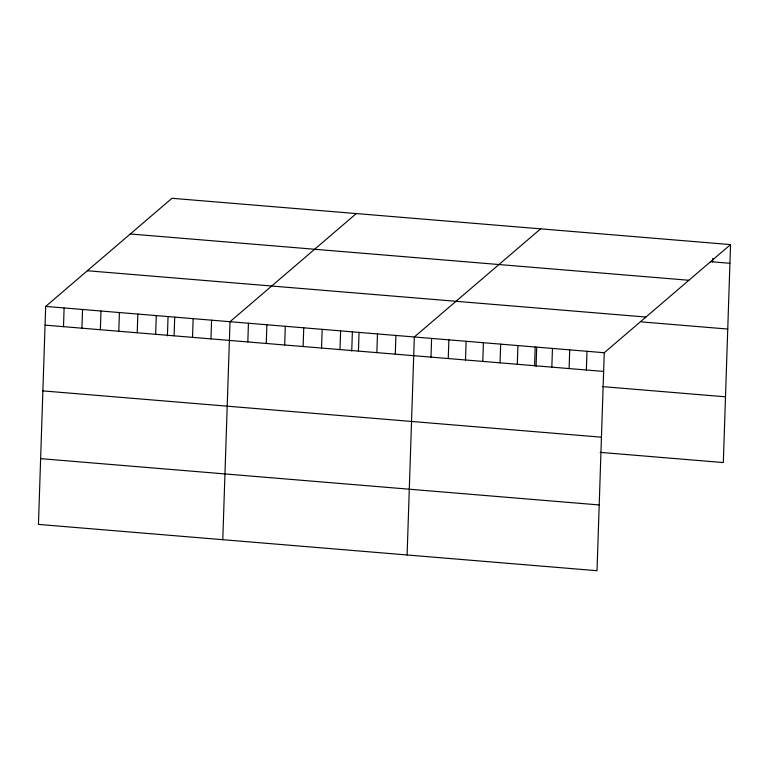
<?xml version="1.0" encoding="UTF-8"?>
<svg xmlns="http://www.w3.org/2000/svg" width="769" height="769" viewBox="0 0 769 769"><rect width="100%" height="100%" fill="white"/><g stroke="black" fill="none" stroke-linecap="round" stroke-linejoin="round"><path stroke-width="1.15" d="M730.55 244.59L171.977 198.287L45.679 306.427L38.45 524.41L597.023 570.713L604.251 352.731L730.55 244.59L723.321 462.573L600.166 452.364M63.491 326.662L64.115 307.956M81.927 328.19L82.543 309.484M100.364 329.718L100.979 311.012M118.791 331.247L119.416 312.541M137.228 332.775L137.843 314.069M155.655 334.304L156.28 315.598M167.411 335.832L168.046 316.636M174.092 335.832L174.707 317.126M192.529 337.36L193.144 318.654M210.956 338.889L211.581 320.183M222.779 539.694L230.008 321.711L356.307 213.571M247.82 341.936L248.445 323.24M266.257 343.464L266.881 324.768M284.693 344.993L285.309 326.296M303.121 346.521L303.745 327.825M321.557 348.049L322.173 329.353M339.985 349.578L340.609 330.872M351.741 351.106L352.375 331.91M358.421 351.106L359.046 332.4M376.858 352.635L377.473 333.929M395.285 354.163L395.91 335.457M407.109 554.968L414.337 336.985L540.636 228.845M430.986 357.124L431.601 338.418M448.25 358.556L448.875 339.85M465.514 359.979L466.139 341.282M482.778 361.411L483.403 342.714M500.042 362.843L500.667 344.147M517.306 364.275L517.931 345.569M534.58 365.708L535.195 347.002M536.07 366.39L536.704 347.184M551.844 367.14L552.459 348.434M569.108 368.572L569.723 349.866M586.372 370.004L586.987 351.298M712.661 261.854L712.776 258.355M710.364 261.671L729.925 263.286M130.297 233.978L688.87 280.272M87.358 270.746L645.931 317.039M641.423 321.894L727.753 329.055M45.679 306.427L604.251 352.731M45.063 325.133L603.636 371.427M602.338 386.596L725.503 396.804M42.881 390.892L601.454 437.196M40.632 458.651L599.205 504.945"/></g></svg>
